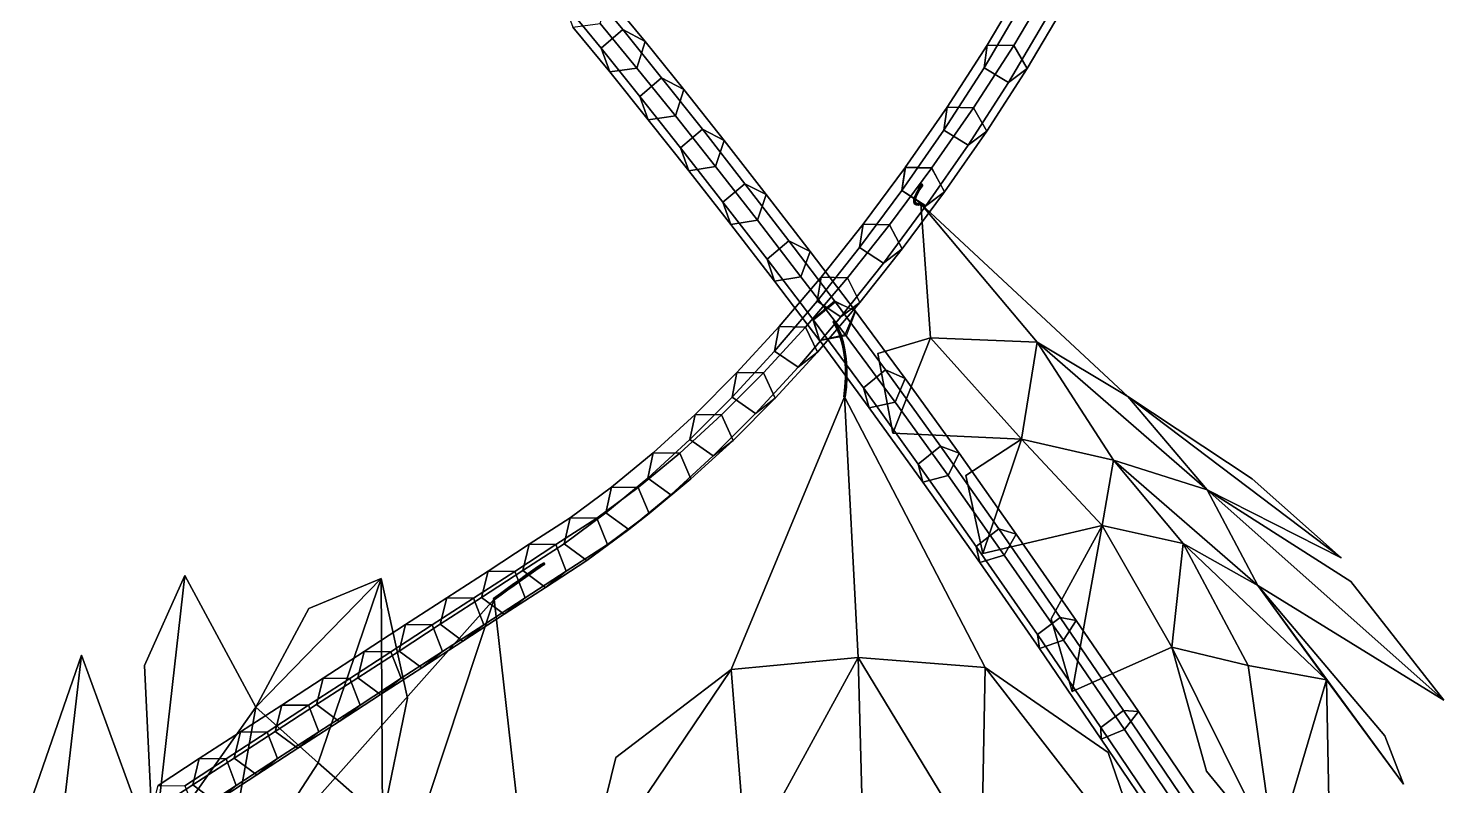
# Model space of a CAD drawing. Header units: metres. Extents: x -349 to 464, y -383 to 362.
# Drawn here: x 252.9 to 321.2, y -65.3 to -28.8 of the extents above; entities that cross this region are included whole.
import ezdxf

# ---------------------------------------------------------------- set-up
doc = ezdxf.new("R2010")
doc.units = ezdxf.units.M

msp = doc.modelspace()

# ---------------------------------------------------------------- linework, layer by layer
at = {"layer": 'Breeder_Leaf', "color": 3}
for points in [[(305.959, -46.532, 391.1127), (301.5911, -43.8964, 387.6752), (295.9764, -37.2317, 396.9185)], [(305.959, -46.532, 391.1127), (295.9764, -37.2317, 396.9185), (301.5911, -43.8964, 387.6752)], [(295.9764, -37.2317, 396.9185), (301.5911, -43.8964, 387.6752), (296.4367, -43.6878, 383.5783)], [(295.9764, -37.2317, 396.9185), (296.4367, -43.6878, 383.5783), (301.5911, -43.8964, 387.6752)], [(294.6208, -48.2875, 371.2353), (293.9, -44.4471, 376.9136), (296.4367, -43.6878, 383.5783)], [(294.6208, -48.2875, 371.2353), (296.4367, -43.6878, 383.5783), (293.9, -44.4471, 376.9136)], [(300.838, -48.5741, 376.9085), (294.6208, -48.2875, 371.2353), (296.4367, -43.6878, 383.5783)], [(300.838, -48.5741, 376.9085), (296.4367, -43.6878, 383.5783), (294.6208, -48.2875, 371.2353)], [(301.5911, -43.8964, 387.6752), (300.838, -48.5741, 376.9085), (296.4367, -43.6878, 383.5783)], [(301.5911, -43.8964, 387.6752), (296.4367, -43.6878, 383.5783), (300.838, -48.5741, 376.9085)], [(301.5911, -43.8964, 387.6752), (305.264, -49.598, 380.5123), (300.838, -48.5741, 376.9085)], [(301.5911, -43.8964, 387.6752), (300.838, -48.5741, 376.9085), (305.264, -49.598, 380.5123)], [(305.959, -46.532, 391.1127), (309.7842, -51.02803, 383.8438), (301.5911, -43.8964, 387.6752)], [(305.959, -46.532, 391.1127), (301.5911, -43.8964, 387.6752), (309.7842, -51.02803, 383.8438)], [(309.7842, -51.02803, 383.8438), (305.264, -49.598, 380.5123), (301.5911, -43.8964, 387.6752)], [(309.7842, -51.02803, 383.8438), (301.5911, -43.8964, 387.6752), (305.264, -49.598, 380.5123)], [(292.2927, -46.5409, 208.8486), (292.9485, -59.1056, 210.6034), (286.83, -59.694, 212.9726)], [(292.2927, -46.5409, 208.8486), (286.83, -59.694, 212.9726), (292.9485, -59.1056, 210.6034)], [(299.0799, -59.6021, 210.6354), (292.9485, -59.1056, 210.6034), (292.2927, -46.5409, 208.8486)], [(299.0799, -59.6021, 210.6354), (292.2927, -46.5409, 208.8486), (292.9485, -59.1056, 210.6034)], [(305.959, -46.532, 391.1127), (316.2542, -54.3127, 388.0657), (309.7842, -51.02803, 383.8438)], [(305.959, -46.532, 391.1127), (309.7842, -51.02803, 383.8438), (316.2542, -54.3127, 388.0657)], [(305.959, -46.532, 391.1127), (311.9519, -50.4939, 391.6271), (316.2542, -54.3127, 388.0657)], [(305.959, -46.532, 391.1127), (316.2542, -54.3127, 388.0657), (311.9519, -50.4939, 391.6271)], [(298.9603, -54.09233, 362.4538), (298.1446, -50.3407, 369.3243), (300.838, -48.5741, 376.9085)], [(298.9603, -54.09233, 362.4538), (300.838, -48.5741, 376.9085), (298.1446, -50.3407, 369.3243)], [(304.715, -52.745, 371.5399), (298.9603, -54.09233, 362.4538), (300.838, -48.5741, 376.9085)], [(304.715, -52.745, 371.5399), (300.838, -48.5741, 376.9085), (298.9603, -54.09233, 362.4538)], [(305.264, -49.598, 380.5123), (304.715, -52.745, 371.5399), (300.838, -48.5741, 376.9085)], [(305.264, -49.598, 380.5123), (300.838, -48.5741, 376.9085), (304.715, -52.745, 371.5399)], [(305.264, -49.598, 380.5123), (308.6309, -53.6165, 374.7401), (304.715, -52.745, 371.5399)], [(305.264, -49.598, 380.5123), (304.715, -52.745, 371.5399), (308.6309, -53.6165, 374.7401)], [(309.7842, -51.02803, 383.8438), (312.2245, -55.6428, 377.9117), (305.264, -49.598, 380.5123)], [(309.7842, -51.02803, 383.8438), (305.264, -49.598, 380.5123), (312.2245, -55.6428, 377.9117)], [(312.2245, -55.6428, 377.9117), (308.6309, -53.6165, 374.7401), (305.264, -49.598, 380.5123)], [(312.2245, -55.6428, 377.9117), (305.264, -49.598, 380.5123), (308.6309, -53.6165, 374.7401)], [(309.7842, -51.02803, 383.8438), (321.1973, -61.1708, 380.3353), (312.2245, -55.6428, 377.9117)], [(309.7842, -51.02803, 383.8438), (312.2245, -55.6428, 377.9117), (321.1973, -61.1708, 380.3353)], [(309.7842, -51.02803, 383.8438), (316.7172, -55.4516, 383.7329), (321.1973, -61.1708, 380.3353)], [(309.7842, -51.02803, 383.8438), (321.1973, -61.1708, 380.3353), (316.7172, -55.4516, 383.7329)], [(303.269, -60.7506, 360.7613), (302.2554, -57.2432, 364.1035), (304.715, -52.745, 371.5399)], [(303.269, -60.7506, 360.7613), (304.715, -52.745, 371.5399), (302.2554, -57.2432, 364.1035)], [(308.0898, -58.6131, 365.7968), (303.269, -60.7506, 360.7613), (304.715, -52.745, 371.5399)], [(308.0898, -58.6131, 365.7968), (304.715, -52.745, 371.5399), (303.269, -60.7506, 360.7613)], [(308.6309, -53.6165, 374.7401), (308.0898, -58.6131, 365.7968), (304.715, -52.745, 371.5399)], [(308.6309, -53.6165, 374.7401), (304.715, -52.745, 371.5399), (308.0898, -58.6131, 365.7968)], [(308.6309, -53.6165, 374.7401), (311.7647, -59.4925, 368.5613), (308.0898, -58.6131, 365.7968)], [(308.6309, -53.6165, 374.7401), (308.0898, -58.6131, 365.7968), (311.7647, -59.4925, 368.5613)], [(312.2245, -55.6428, 377.9117), (315.5439, -60.1847, 371.2647), (308.6309, -53.6165, 374.7401)], [(312.2245, -55.6428, 377.9117), (308.6309, -53.6165, 374.7401), (315.5439, -60.1847, 371.2647)], [(315.5439, -60.1847, 371.2647), (311.7647, -59.4925, 368.5613), (308.6309, -53.6165, 374.7401)], [(315.5439, -60.1847, 371.2647), (308.6309, -53.6165, 374.7401), (311.7647, -59.4925, 368.5613)], [(260.4755, -55.1615, 130.5954), (258.5201, -59.4984, 131.9621), (258.9578, -68.5196, 131.8672)], [(260.4755, -55.1615, 130.5954), (258.9578, -68.5196, 131.8672), (258.5201, -59.4984, 131.9621)], [(263.8958, -61.5157, 129.5506), (260.4755, -55.1615, 130.5954), (258.9578, -68.5196, 131.8672)], [(263.8958, -61.5157, 129.5506), (258.9578, -68.5196, 131.8672), (260.4755, -55.1615, 130.5954)], [(266.9003, -64.1869, 127.1509), (269.9469, -55.3045, 122.0287), (263.8958, -61.5157, 129.5506)], [(266.9003, -64.1869, 127.1509), (263.8958, -61.5157, 129.5506), (269.9469, -55.3045, 122.0287)], [(269.9469, -55.3045, 122.0287), (266.4502, -56.7432, 125.597), (263.8958, -61.5157, 129.5506)], [(269.9469, -55.3045, 122.0287), (263.8958, -61.5157, 129.5506), (266.4502, -56.7432, 125.597)], [(270.0082, -66.9265, 124.9362), (269.9469, -55.3045, 122.0287), (266.9003, -64.1869, 127.1509)], [(270.0082, -66.9265, 124.9362), (266.9003, -64.1869, 127.1509), (269.9469, -55.3045, 122.0287)], [(270.0082, -66.9265, 124.9362), (271.2166, -61.06837, 120.7962), (269.9469, -55.3045, 122.0287)], [(270.0082, -66.9265, 124.9362), (269.9469, -55.3045, 122.0287), (271.2166, -61.06837, 120.7962)], [(312.2245, -55.6428, 377.9117), (319.2578, -65.2282, 373.5139), (315.5439, -60.1847, 371.2647)], [(312.2245, -55.6428, 377.9117), (315.5439, -60.1847, 371.2647), (319.2578, -65.2282, 373.5139)], [(312.2245, -55.6428, 377.9117), (318.3568, -62.8883, 375.9046), (319.2578, -65.2282, 373.5139)], [(312.2245, -55.6428, 377.9117), (319.2578, -65.2282, 373.5139), (318.3568, -62.8883, 375.9046)], [(275.3872, -56.2992, 353.7367), (271.475, -68.1541, 351.3834), (265.539, -67.3767, 354.1321)], [(275.3872, -56.2992, 353.7367), (265.539, -67.3767, 354.1321), (271.475, -68.1541, 351.3834)], [(277.0184, -70.6898, 350.5577), (271.475, -68.1541, 351.3834), (275.3872, -56.2992, 353.7367)], [(277.0184, -70.6898, 350.5577), (275.3872, -56.2992, 353.7367), (271.475, -68.1541, 351.3834)], [(311.7647, -59.4925, 368.5613), (313.0573, -68.609, 363.1176), (308.0898, -58.6131, 365.7968)], [(311.7647, -59.4925, 368.5613), (308.0898, -58.6131, 365.7968), (313.0573, -68.609, 363.1176)], [(313.0573, -68.609, 363.1176), (309.753, -64.5984, 363.2784), (308.0898, -58.6131, 365.7968)], [(313.0573, -68.609, 363.1176), (308.0898, -58.6131, 365.7968), (309.753, -64.5984, 363.2784)], [(255.4934, -58.9976, 135.7166), (252.9202, -66.4317, 135.4793), (253.7205, -74.2332, 132.9514)], [(255.4934, -58.9976, 135.7166), (253.7205, -74.2332, 132.9514), (252.9202, -66.4317, 135.4793)], [(258.9578, -68.5196, 131.8672), (255.4934, -58.9976, 135.7166), (253.7205, -74.2332, 132.9514)], [(258.9578, -68.5196, 131.8672), (253.7205, -74.2332, 132.9514), (255.4934, -58.9976, 135.7166)], [(292.9485, -59.1056, 210.6034), (287.57, -68.9618, 214.1099), (286.83, -59.694, 212.9726)], [(292.9485, -59.1056, 210.6034), (286.83, -59.694, 212.9726), (287.57, -68.9618, 214.1099)], [(292.9485, -59.1056, 210.6034), (293.2099, -68.7224, 212.7834), (287.57, -68.9618, 214.1099)], [(292.9485, -59.1056, 210.6034), (287.57, -68.9618, 214.1099), (293.2099, -68.7224, 212.7834)], [(299.0799, -59.6021, 210.6354), (298.9035, -68.9011, 211.7222), (292.9485, -59.1056, 210.6034)], [(299.0799, -59.6021, 210.6354), (292.9485, -59.1056, 210.6034), (298.9035, -68.9011, 211.7222)], [(298.9035, -68.9011, 211.7222), (293.2099, -68.7224, 212.7834), (292.9485, -59.1056, 210.6034)], [(298.9035, -68.9011, 211.7222), (292.9485, -59.1056, 210.6034), (293.2099, -68.7224, 212.7834)], [(287.57, -68.9618, 214.1099), (279.7202, -70.2274, 216.8847), (286.83, -59.694, 212.9726)], [(287.57, -68.9618, 214.1099), (286.83, -59.694, 212.9726), (279.7202, -70.2274, 216.8847)], [(279.7202, -70.2274, 216.8847), (281.2608, -63.9419, 214.5116), (286.83, -59.694, 212.9726)], [(279.7202, -70.2274, 216.8847), (286.83, -59.694, 212.9726), (281.2608, -63.9419, 214.5116)], [(299.0799, -59.6021, 210.6354), (307.1997, -70.06985, 211.191), (298.9035, -68.9011, 211.7222)], [(299.0799, -59.6021, 210.6354), (298.9035, -68.9011, 211.7222), (307.1997, -70.06985, 211.191)], [(299.0799, -59.6021, 210.6354), (305.0093, -63.6907, 210.6564), (307.1997, -70.06985, 211.191)], [(299.0799, -59.6021, 210.6354), (307.1997, -70.06985, 211.191), (305.0093, -63.6907, 210.6564)], [(315.5439, -60.1847, 371.2647), (313.0573, -68.609, 363.1176), (311.7647, -59.4925, 368.5613)], [(315.5439, -60.1847, 371.2647), (311.7647, -59.4925, 368.5613), (313.0573, -68.609, 363.1176)], [(315.5439, -60.1847, 371.2647), (315.6662, -66.8011, 368.2439), (313.0573, -68.609, 363.1176)], [(315.5439, -60.1847, 371.2647), (313.0573, -68.609, 363.1176), (315.6662, -66.8011, 368.2439)], [(262.0978, -71.6106, 129.2365), (263.8958, -61.5157, 129.5506), (258.9578, -68.5196, 131.8672)], [(262.0978, -71.6106, 129.2365), (258.9578, -68.5196, 131.8672), (263.8958, -61.5157, 129.5506)], [(262.0978, -71.6106, 129.2365), (266.9003, -64.1869, 127.1509), (263.8958, -61.5157, 129.5506)], [(262.0978, -71.6106, 129.2365), (263.8958, -61.5157, 129.5506), (266.9003, -64.1869, 127.1509)], [(270.0082, -66.9265, 124.9362), (266.9003, -64.1869, 127.1509), (262.0978, -71.6106, 129.2365)], [(270.0082, -66.9265, 124.9362), (262.0978, -71.6106, 129.2365), (266.9003, -64.1869, 127.1509)]]:
    msp.add_3dface(points, dxfattribs=at)
at = {"layer": 'Breeder_Petiole', "color": 3}
for points in [[(300.8643, -27.5582, 414.8421), (299.0263, -30.6655, 410.4223), (299.1776, -29.5742, 409.5921), (301.0095, -26.4778, 413.9966)], [(301.0095, -26.4778, 413.9966), (299.1776, -29.5742, 409.5921), (300.4569, -29.597, 409.0762), (302.295, -26.4897, 413.4959)], [(302.295, -26.4897, 413.4959), (300.4569, -29.597, 409.0762), (301.1081, -30.7027, 409.5827), (302.9563, -27.5775, 414.0274)], [(278.7581, -27.5436, 238.2938), (280.547, -29.7247, 233.2892), (281.5938, -28.8263, 233.2719), (279.8029, -26.6427, 238.2834)], [(279.8029, -26.6427, 238.2834), (281.5938, -28.8263, 233.2719), (282.6715, -29.4053, 233.9096), (280.8933, -27.2377, 238.8838)], [(280.8933, -27.2377, 238.8838), (282.6715, -29.4053, 233.9096), (282.2789, -30.6857, 234.3272), (280.5107, -28.5306, 239.271)], [(279.1931, -28.7037, 238.9007), (280.968, -30.8672, 233.9377), (280.547, -29.7247, 233.2892), (278.7581, -27.5436, 238.2938)], [(302.0588, -28.2479, 414.8719), (300.2106, -31.3731, 410.4273), (299.0263, -30.6655, 410.4223), (300.8643, -27.5582, 414.8421)], [(302.9563, -27.5775, 414.0274), (301.1081, -30.7027, 409.5827), (300.2106, -31.3731, 410.4273), (302.0588, -28.2479, 414.8719)], [(280.5107, -28.5306, 239.271), (282.2789, -30.6857, 234.3272), (280.968, -30.8672, 233.9377), (279.1931, -28.7037, 238.9007)], [(280.547, -29.7247, 233.2892), (282.4234, -32.05435, 228.3846), (283.4724, -31.1586, 228.3606), (281.5938, -28.8263, 233.2719)], [(281.5938, -28.8263, 233.2719), (283.4724, -31.1586, 228.3606), (284.5368, -31.7206, 229.0348), (282.6715, -29.4053, 233.9096)], [(280.968, -30.8672, 233.9377), (282.8297, -33.1782, 229.0739), (282.4234, -32.05435, 228.3846), (280.547, -29.7247, 233.2892)], [(282.6715, -29.4053, 233.9096), (284.5368, -31.7206, 229.0348), (284.1335, -32.9876, 229.4823), (282.2789, -30.6857, 234.3272)], [(299.0263, -30.6655, 410.4223), (297.091, -33.6754, 405.9767), (297.2489, -32.5734, 405.1618), (299.1776, -29.5742, 409.5921)], [(299.1776, -29.5742, 409.5921), (297.2489, -32.5734, 405.1618), (298.5216, -32.6069, 404.6305), (300.4569, -29.597, 409.0762)], [(300.4569, -29.597, 409.0762), (298.5216, -32.6069, 404.6305), (299.1622, -33.7299, 405.112), (301.1081, -30.7027, 409.5827)], [(282.2789, -30.6857, 234.3272), (284.1335, -32.9876, 229.4823), (282.8297, -33.1782, 229.0739), (280.968, -30.8672, 233.9377)], [(300.2106, -31.3731, 410.4273), (298.2647, -34.4002, 405.9565), (297.091, -33.6754, 405.9767), (299.0263, -30.6655, 410.4223)], [(301.1081, -30.7027, 409.5827), (299.1622, -33.7299, 405.112), (298.2647, -34.4002, 405.9565), (300.2106, -31.3731, 410.4273)], [(282.4234, -32.05435, 228.3846), (284.3851, -34.5298, 223.586), (285.4364, -33.637, 223.5553), (283.4724, -31.1586, 228.3606)], [(283.4724, -31.1586, 228.3606), (285.4364, -33.637, 223.5553), (286.4868, -34.1809, 224.2653), (284.5368, -31.7206, 229.0348)], [(282.8297, -33.1782, 229.0739), (284.7759, -35.6337, 224.3152), (284.3851, -34.5298, 223.586), (282.4234, -32.05435, 228.3846)], [(284.5368, -31.7206, 229.0348), (286.4868, -34.1809, 224.2653), (286.0724, -35.4335, 224.7421), (284.1335, -32.9876, 229.4823)], [(297.091, -33.6754, 405.9767), (295.0598, -36.586, 401.5078), (295.2245, -35.4737, 400.7084), (297.2489, -32.5734, 405.1618)], [(297.2489, -32.5734, 405.1618), (295.2245, -35.4737, 400.7084), (296.4904, -35.5175, 400.1616), (298.5216, -32.6069, 404.6305)], [(298.5216, -32.6069, 404.6305), (296.4904, -35.5175, 400.1616), (297.1197, -36.6572, 400.6179), (299.1622, -33.7299, 405.112)], [(284.1335, -32.9876, 229.4823), (286.0724, -35.4335, 224.7421), (284.7759, -35.6337, 224.3152), (282.8297, -33.1782, 229.0739)], [(284.3851, -34.5298, 223.586), (286.4297, -37.148, 218.899), (287.4835, -36.2584, 218.8618), (285.4364, -33.637, 223.5553)], [(285.4364, -33.637, 223.5553), (287.4835, -36.2584, 218.8618), (288.5193, -36.783, 219.6069), (286.4868, -34.1809, 224.2653)], [(298.2647, -34.4002, 405.9565), (296.2222, -37.3275, 401.4624), (295.0598, -36.586, 401.5078), (297.091, -33.6754, 405.9767)], [(299.1622, -33.7299, 405.112), (297.1197, -36.6572, 400.6179), (296.2222, -37.3275, 401.4624), (298.2647, -34.4002, 405.9565)], [(284.7759, -35.6337, 224.3152), (286.8044, -38.2308, 219.6674), (286.4297, -37.148, 218.899), (284.3851, -34.5298, 223.586)], [(286.4868, -34.1809, 224.2653), (288.5193, -36.783, 219.6069), (288.0933, -38.02048, 220.1123), (286.0724, -35.4335, 224.7421)], [(286.0724, -35.4335, 224.7421), (288.0933, -38.02048, 220.1123), (286.8044, -38.2308, 219.6674), (284.7759, -35.6337, 224.3152)], [(295.0534, -36.5954, 401.4933), (293.0143, -39.3415, 396.9137), (293.1956, -38.2057, 396.1519), (295.2346, -35.4595, 400.7315)], [(295.2346, -35.4595, 400.7315), (293.1956, -38.2057, 396.1519), (294.4641, -38.2454, 395.6109), (296.5031, -35.4992, 400.1906)], [(296.5031, -35.4992, 400.1906), (294.4641, -38.2454, 395.6109), (295.0786, -39.4061, 396.0333), (297.1176, -36.6599, 400.6129)], [(286.4297, -37.148, 218.899), (288.555, -39.9058, 214.3295), (289.6113, -39.01952, 214.2859), (287.4835, -36.2584, 218.8618)], [(287.4835, -36.2584, 218.8618), (289.6113, -39.01952, 214.2859), (290.6319, -39.5239, 215.0651), (288.5193, -36.783, 219.6069)], [(288.5193, -36.783, 219.6069), (290.6319, -39.5239, 215.0651), (290.1938, -40.7453, 215.5984), (288.0933, -38.02048, 220.1123)], [(296.2081, -37.3476, 401.4303), (294.1691, -40.09378, 396.8506), (293.0143, -39.3415, 396.9137), (295.0534, -36.5954, 401.4933)], [(297.1176, -36.6599, 400.6129), (295.0786, -39.4061, 396.0333), (294.1691, -40.09378, 396.8506), (296.2081, -37.3476, 401.4303)], [(295.6774, -36.8994, 399.6642), (295.6379, -37.03549, 399.2143), (295.6467, -36.9924, 399.2005), (295.6858, -36.8572, 399.6469)], [(295.6858, -36.8572, 399.6469), (295.6467, -36.9924, 399.2005), (295.6922, -36.988, 399.1951), (295.7312, -36.8539, 399.638)], [(295.7503, -36.7346, 400.1002), (295.6774, -36.8994, 399.6642), (295.6858, -36.8572, 399.6469), (295.7581, -36.6935, 400.0794)], [(295.7905, -36.7585, 400.101), (295.7176, -36.9226, 399.6663), (295.6774, -36.8994, 399.6642), (295.7503, -36.7346, 400.1002)], [(295.7581, -36.6935, 400.0794), (295.6858, -36.8572, 399.6469), (295.7312, -36.8539, 399.638), (295.8031, -36.6916, 400.0671)], [(295.7312, -36.8539, 399.638), (295.6922, -36.988, 399.1951), (295.712, -37.02823, 399.2056), (295.7513, -36.894, 399.6498)], [(295.8236, -36.7315, 400.0802), (295.7513, -36.894, 399.6498), (295.7176, -36.9226, 399.6663), (295.7905, -36.7585, 400.101)], [(295.8031, -36.6916, 400.0671), (295.7312, -36.8539, 399.638), (295.7513, -36.894, 399.6498), (295.8236, -36.7315, 400.0802)], [(295.856, -36.5426, 400.518), (295.7503, -36.7346, 400.1002), (295.7581, -36.6935, 400.0794), (295.8629, -36.5028, 400.4937)], [(295.8961, -36.5672, 400.5176), (295.7905, -36.7585, 400.101), (295.7503, -36.7346, 400.1002), (295.856, -36.5426, 400.518)], [(295.8629, -36.5028, 400.4937), (295.7581, -36.6935, 400.0794), (295.8031, -36.6916, 400.0671), (295.9073, -36.5025, 400.4781)], [(295.9283, -36.5421, 400.4926), (295.8236, -36.7315, 400.0802), (295.7905, -36.7585, 400.101), (295.8961, -36.5672, 400.5176)], [(295.9073, -36.5025, 400.4781), (295.8031, -36.6916, 400.0671), (295.8236, -36.7315, 400.0802), (295.9283, -36.5421, 400.4926)], [(295.9922, -36.327, 400.9105), (295.856, -36.5426, 400.518), (295.8629, -36.5028, 400.4937), (295.9991, -36.2869, 400.8861)], [(296.0326, -36.3518, 400.9101), (295.8961, -36.5672, 400.5176), (295.856, -36.5426, 400.518), (295.9922, -36.327, 400.9105)], [(295.9991, -36.2869, 400.8861), (295.8629, -36.5028, 400.4937), (295.9073, -36.5025, 400.4781), (296.0439, -36.2866, 400.8703)], [(296.065, -36.3265, 400.8849), (295.9283, -36.5421, 400.4926), (295.8961, -36.5672, 400.5176), (296.0326, -36.3518, 400.9101)], [(296.0439, -36.2866, 400.8703), (295.9073, -36.5025, 400.4781), (295.9283, -36.5421, 400.4926), (296.065, -36.3265, 400.8849)], [(286.8044, -38.2308, 219.6674), (288.9129, -40.9663, 215.136), (288.555, -39.9058, 214.3295), (286.4297, -37.148, 218.899)], [(295.6379, -37.03549, 399.2143), (295.6323, -37.1414, 398.7547), (295.6411, -37.09779, 398.7445), (295.6467, -36.9924, 399.2005)], [(295.6779, -37.05803, 399.2176), (295.672, -37.1634, 398.7592), (295.6323, -37.1414, 398.7547), (295.6379, -37.03549, 399.2143)], [(295.6323, -37.1414, 398.7547), (295.6605, -37.2162, 398.2898), (295.6692, -37.1722, 398.2833), (295.6411, -37.09779, 398.7445)], [(295.672, -37.1634, 398.7592), (295.6999, -37.2378, 398.2957), (295.6605, -37.2162, 398.2898), (295.6323, -37.1414, 398.7547)], [(295.7176, -36.9226, 399.6663), (295.6779, -37.05803, 399.2176), (295.6379, -37.03549, 399.2143), (295.6774, -36.8994, 399.6642)], [(295.6467, -36.9924, 399.2005), (295.6411, -37.09779, 398.7445), (295.6865, -37.09242, 398.7427), (295.6922, -36.988, 399.1951)], [(295.6411, -37.09779, 398.7445), (295.6692, -37.1722, 398.2833), (295.7141, -37.1662, 398.285), (295.6865, -37.09242, 398.7427)], [(295.6605, -37.2162, 398.2898), (295.7223, -37.2591, 397.8242), (295.7306, -37.2151, 397.8213), (295.6692, -37.1722, 398.2833)], [(295.6999, -37.2378, 398.2957), (295.7612, -37.2804, 397.8313), (295.7223, -37.2591, 397.8242), (295.6605, -37.2162, 398.2898)], [(295.6692, -37.1722, 398.2833), (295.7306, -37.2151, 397.8213), (295.7747, -37.2086, 397.8265), (295.7141, -37.1662, 398.285)], [(295.712, -37.02823, 399.2056), (295.706, -37.1326, 398.7517), (295.672, -37.1634, 398.7592), (295.6779, -37.05803, 399.2176)], [(295.706, -37.1326, 398.7517), (295.7335, -37.2064, 398.2927), (295.6999, -37.2378, 398.2957), (295.672, -37.1634, 398.7592)], [(295.7513, -36.894, 399.6498), (295.712, -37.02823, 399.2056), (295.6779, -37.05803, 399.2176), (295.7176, -36.9226, 399.6663)], [(295.6922, -36.988, 399.1951), (295.6865, -37.09242, 398.7427), (295.706, -37.1326, 398.7517), (295.712, -37.02823, 399.2056)], [(295.6865, -37.09242, 398.7427), (295.7141, -37.1662, 398.285), (295.7335, -37.2064, 398.2927), (295.706, -37.1326, 398.7517)], [(295.7335, -37.2064, 398.2927), (295.7942, -37.2487, 397.8328), (295.7612, -37.2804, 397.8313), (295.6999, -37.2378, 398.2957)], [(295.7141, -37.1662, 398.285), (295.7747, -37.2086, 397.8265), (295.7942, -37.2487, 397.8328), (295.7335, -37.2064, 398.2927)], [(295.7223, -37.2591, 397.8242), (295.8171, -37.2699, 397.3623), (295.8247, -37.2259, 397.3629), (295.7306, -37.2151, 397.8213)], [(295.7612, -37.2804, 397.8313), (295.8555, -37.2909, 397.3707), (295.8171, -37.2699, 397.3623), (295.7223, -37.2591, 397.8242)], [(295.7306, -37.2151, 397.8213), (295.8247, -37.2259, 397.3629), (295.868, -37.2194, 397.3716), (295.7747, -37.2086, 397.8265)], [(295.7942, -37.2487, 397.8328), (295.8875, -37.2592, 397.3765), (295.8555, -37.2909, 397.3707), (295.7612, -37.2804, 397.8313)], [(295.7747, -37.2086, 397.8265), (295.868, -37.2194, 397.3716), (295.8875, -37.2592, 397.3765), (295.7942, -37.2487, 397.8328)], [(295.8171, -37.2699, 397.3623), (295.9437, -37.2484, 396.9086), (295.9505, -37.2045, 396.9126), (295.8247, -37.2259, 397.3629)], [(295.8555, -37.2909, 397.3707), (295.9818, -37.2694, 396.9182), (295.9437, -37.2484, 396.9086), (295.8171, -37.2699, 397.3623)], [(295.8247, -37.2259, 397.3629), (295.9505, -37.2045, 396.9126), (295.9929, -37.198, 396.9247), (295.868, -37.2194, 397.3716)], [(295.8875, -37.2592, 397.3765), (296.0127, -37.2378, 396.9284), (295.9818, -37.2694, 396.9182), (295.8555, -37.2909, 397.3707)], [(295.868, -37.2194, 397.3716), (295.9929, -37.198, 396.9247), (296.0127, -37.2378, 396.9284), (295.8875, -37.2592, 397.3765)], [(288.0933, -38.02048, 220.1123), (290.1938, -40.7453, 215.5984), (288.9129, -40.9663, 215.136), (286.8044, -38.2308, 219.6674)], [(293.0143, -39.3415, 396.9137), (290.9667, -41.9241, 392.2212), (291.1644, -40.7662, 391.4978), (293.1956, -38.2057, 396.1519)], [(293.1956, -38.2057, 396.1519), (291.1644, -40.7662, 391.4978), (292.4355, -40.802, 390.9628), (294.4641, -38.2454, 395.6109)], [(294.4641, -38.2454, 395.6109), (292.4355, -40.802, 390.9628), (293.0352, -41.9823, 391.3506), (295.0786, -39.4061, 396.0333)], [(288.555, -39.9058, 214.3295), (290.7583, -42.7999, 209.8828), (291.8173, -41.917, 209.833), (289.6113, -39.01952, 214.2859)], [(289.6113, -39.01952, 214.2859), (291.8173, -41.917, 209.833), (292.8221, -42.4002, 210.6454), (290.6319, -39.5239, 215.0651)], [(290.6319, -39.5239, 215.0651), (292.8221, -42.4002, 210.6454), (292.3713, -43.6047, 211.206), (290.1938, -40.7453, 215.5984)], [(294.1691, -40.09378, 396.8506), (292.1137, -42.6863, 392.14), (290.9667, -41.9241, 392.2212), (293.0143, -39.3415, 396.9137)], [(295.0786, -39.4061, 396.0333), (293.0352, -41.9823, 391.3506), (292.1137, -42.6863, 392.14), (294.1691, -40.09378, 396.8506)], [(288.9129, -40.9663, 215.136), (291.0988, -43.8369, 210.7265), (290.7583, -42.7999, 209.8828), (288.555, -39.9058, 214.3295)], [(290.1938, -40.7453, 215.5984), (292.3713, -43.6047, 211.206), (291.0988, -43.8369, 210.7265), (288.9129, -40.9663, 215.136)], [(290.9667, -41.9241, 392.2212), (288.9192, -44.3307, 387.436), (289.1335, -43.1521, 386.7517), (291.1644, -40.7662, 391.4978)], [(291.1644, -40.7662, 391.4978), (289.1335, -43.1521, 386.7517), (290.4073, -43.1841, 386.2228), (292.4355, -40.802, 390.9628)], [(292.4355, -40.802, 390.9628), (290.4073, -43.1841, 386.2228), (290.9921, -44.3829, 386.5753), (293.0352, -41.9823, 391.3506)], [(292.1137, -42.6863, 392.14), (290.0586, -45.1022, 387.3363), (288.9192, -44.3307, 387.436), (290.9667, -41.9241, 392.2212)], [(293.0352, -41.9823, 391.3506), (290.9921, -44.3829, 386.5753), (290.0586, -45.1022, 387.3363), (292.1137, -42.6863, 392.14)], [(290.7922, -42.8492, 209.82), (293.2021, -46.1133, 205.7939), (294.2684, -45.2406, 205.7247), (291.8585, -41.9765, 209.7508)], [(291.8585, -41.9765, 209.7508), (294.2684, -45.2406, 205.7247), (295.2241, -45.6524, 206.6306), (292.8141, -42.3883, 210.6567)], [(291.0788, -43.8083, 210.7692), (293.4888, -47.07249, 206.7431), (293.2021, -46.1133, 205.7939), (290.7922, -42.8492, 209.82)], [(291.7428, -42.9084, 210.4413), (291.9028, -43.1916, 210.1048), (291.9407, -43.1641, 210.0995), (291.7809, -42.8806, 210.436)], [(291.7528, -42.9414, 210.4738), (291.9128, -43.2244, 210.1371), (291.9028, -43.1916, 210.1048), (291.7428, -42.9084, 210.4413)], [(291.7972, -42.9344, 210.489), (291.9568, -43.2174, 210.1521), (291.9128, -43.2244, 210.1371), (291.7528, -42.9414, 210.4738)], [(291.7809, -42.8806, 210.436), (291.9407, -43.1641, 210.0995), (291.9743, -43.1796, 210.1286), (291.8148, -42.8963, 210.4653)], [(291.8148, -42.8963, 210.4653), (291.9743, -43.1796, 210.1286), (291.9568, -43.2174, 210.1521), (291.7972, -42.9344, 210.489)], [(292.8141, -42.3883, 210.6567), (295.2241, -45.6524, 206.6306), (294.7349, -46.8016, 207.2695), (292.325, -43.5375, 211.2956)], [(288.9192, -44.3307, 387.436), (286.8744, -46.5582, 382.5638), (287.1051, -45.3604, 381.9194), (289.1335, -43.1521, 386.7517)], [(289.1335, -43.1521, 386.7517), (287.1051, -45.3604, 381.9194), (288.3815, -45.389, 381.3968), (290.4073, -43.1841, 386.2228)], [(290.4073, -43.1841, 386.2228), (288.3815, -45.389, 381.3968), (288.9516, -46.6048, 381.7132), (290.9921, -44.3829, 386.5753)], [(292.325, -43.5375, 211.2956), (294.7349, -46.8016, 207.2695), (293.4888, -47.07249, 206.7431), (291.0788, -43.8083, 210.7692)], [(291.9028, -43.1916, 210.1048), (292.0407, -43.518, 209.7989), (292.0797, -43.4937, 209.7906), (291.9407, -43.1641, 210.0995)], [(291.9128, -43.2244, 210.1371), (292.0491, -43.5475, 209.8342), (292.0407, -43.518, 209.7989), (291.9028, -43.1916, 210.1048)], [(291.9568, -43.2174, 210.1521), (292.0934, -43.5417, 209.8479), (292.0491, -43.5475, 209.8342), (291.9128, -43.2244, 210.1371)], [(291.9407, -43.1641, 210.0995), (292.0797, -43.4937, 209.7906), (292.1126, -43.508, 209.8206), (291.9743, -43.1796, 210.1286)], [(291.9743, -43.1796, 210.1286), (292.1126, -43.508, 209.8206), (292.0934, -43.5417, 209.8479), (291.9568, -43.2174, 210.1521)], [(292.0407, -43.518, 209.7989), (292.1543, -43.8826, 209.5284), (292.1943, -43.8619, 209.5173), (292.0797, -43.4937, 209.7906)], [(292.0491, -43.5475, 209.8342), (292.1614, -43.9085, 209.5662), (292.1543, -43.8826, 209.5284), (292.0407, -43.518, 209.7989)], [(292.0934, -43.5417, 209.8479), (292.2058, -43.904, 209.5788), (292.1614, -43.9085, 209.5662), (292.0491, -43.5475, 209.8342)], [(292.0797, -43.4937, 209.7906), (292.1943, -43.8619, 209.5173), (292.2264, -43.8748, 209.5481), (292.1126, -43.508, 209.8206)], [(292.1126, -43.508, 209.8206), (292.2264, -43.8748, 209.5481), (292.2058, -43.904, 209.5788), (292.0934, -43.5417, 209.8479)], [(290.0586, -45.1022, 387.3363), (288.006, -47.3383, 382.4453), (286.8744, -46.5582, 382.5638), (288.9192, -44.3307, 387.436)], [(292.1543, -43.8826, 209.5284), (292.242, -44.28, 209.2972), (292.2827, -44.2632, 209.2837), (292.1943, -43.8619, 209.5173)], [(292.1614, -43.9085, 209.5662), (292.248, -44.302, 209.3372), (292.242, -44.28, 209.2972), (292.1543, -43.8826, 209.5284)], [(292.2058, -43.904, 209.5788), (292.2925, -44.2989, 209.3488), (292.248, -44.302, 209.3372), (292.1614, -43.9085, 209.5662)], [(292.1943, -43.8619, 209.5173), (292.2827, -44.2632, 209.2837), (292.3142, -44.2746, 209.3152), (292.2264, -43.8748, 209.5481)], [(292.2264, -43.8748, 209.5481), (292.3142, -44.2746, 209.3152), (292.2925, -44.2989, 209.3488), (292.2058, -43.904, 209.5788)], [(292.242, -44.28, 209.2972), (292.3025, -44.7042, 209.1089), (292.3435, -44.6915, 209.0934), (292.2827, -44.2632, 209.2837)], [(292.248, -44.302, 209.3372), (292.3077, -44.722, 209.1506), (292.3025, -44.7042, 209.1089), (292.242, -44.28, 209.2972)], [(292.2925, -44.2989, 209.3488), (292.3521, -44.7205, 209.1613), (292.3077, -44.722, 209.1506), (292.248, -44.302, 209.3372)], [(292.2827, -44.2632, 209.2837), (292.3435, -44.6915, 209.0934), (292.3745, -44.7014, 209.1255), (292.3142, -44.2746, 209.3152)], [(292.3142, -44.2746, 209.3152), (292.3745, -44.7014, 209.1255), (292.3521, -44.7205, 209.1613), (292.2925, -44.2989, 209.3488)], [(290.9921, -44.3829, 386.5753), (288.9516, -46.6048, 381.7132), (288.006, -47.3383, 382.4453), (290.0586, -45.1022, 387.3363)], [(292.3025, -44.7042, 209.1089), (292.3348, -45.1488, 208.9662), (292.3759, -45.1404, 208.9492), (292.3435, -44.6915, 209.0934)], [(292.3077, -44.722, 209.1506), (292.3395, -45.1623, 209.0092), (292.3348, -45.1488, 208.9662), (292.3025, -44.7042, 209.1089)], [(292.3521, -44.7205, 209.1613), (292.3837, -45.1623, 209.0192), (292.3395, -45.1623, 209.0092), (292.3077, -44.722, 209.1506)], [(292.3435, -44.6915, 209.0934), (292.3759, -45.1404, 208.9492), (292.4066, -45.1486, 208.9816), (292.3745, -44.7014, 209.1255)], [(292.3745, -44.7014, 209.1255), (292.4066, -45.1486, 208.9816), (292.3837, -45.1623, 209.0192), (292.3521, -44.7205, 209.1613)], [(286.8744, -46.5582, 382.5638), (284.8345, -48.6041, 377.6104), (285.0817, -47.3885, 377.0067), (287.1051, -45.3604, 381.9194)], [(287.1051, -45.3604, 381.9194), (285.0817, -47.3885, 377.0067), (286.3608, -47.4139, 376.4904), (288.3815, -45.389, 381.3968)], [(288.3815, -45.389, 381.3968), (286.3608, -47.4139, 376.4904), (286.916, -48.6454, 376.7702), (288.9516, -46.6048, 381.7132)], [(292.3384, -45.6071, 208.8713), (292.3134, -46.07232, 208.8257), (292.354, -46.07271, 208.8072), (292.3795, -45.6031, 208.8534)], [(292.343, -45.6162, 208.9151), (292.318, -46.07691, 208.8698), (292.3134, -46.07232, 208.8257), (292.3384, -45.6071, 208.8713)], [(292.3869, -45.6178, 208.9247), (292.3615, -46.08018, 208.879), (292.318, -46.07691, 208.8698), (292.343, -45.6162, 208.9151)], [(292.3348, -45.1488, 208.9662), (292.3384, -45.6071, 208.8713), (292.3795, -45.6031, 208.8534), (292.3759, -45.1404, 208.9492)], [(292.3395, -45.1623, 209.0092), (292.343, -45.6162, 208.9151), (292.3384, -45.6071, 208.8713), (292.3348, -45.1488, 208.9662)], [(292.3837, -45.1623, 209.0192), (292.3869, -45.6178, 208.9247), (292.343, -45.6162, 208.9151), (292.3395, -45.1623, 209.0092)], [(292.3795, -45.6031, 208.8534), (292.354, -46.07271, 208.8072), (292.3841, -46.07755, 208.8398), (292.4098, -45.6096, 208.8859)], [(292.4098, -45.6096, 208.8859), (292.3841, -46.07755, 208.8398), (292.3615, -46.08018, 208.879), (292.3869, -45.6178, 208.9247)], [(292.3759, -45.1404, 208.9492), (292.3795, -45.6031, 208.8534), (292.4098, -45.6096, 208.8859), (292.4066, -45.1486, 208.9816)], [(292.4066, -45.1486, 208.9816), (292.4098, -45.6096, 208.8859), (292.3869, -45.6178, 208.9247), (292.3837, -45.1623, 209.0192)], [(293.2021, -46.1133, 205.7939), (295.8417, -49.7805, 202.1533), (296.9164, -48.9197, 202.0661), (294.2684, -45.2406, 205.7247)], [(294.2684, -45.2406, 205.7247), (296.9164, -48.9197, 202.0661), (297.8183, -49.2519, 203.0558), (295.2241, -45.6524, 206.6306)], [(295.2241, -45.6524, 206.6306), (297.8183, -49.2519, 203.0558), (297.287, -50.3391, 203.7657), (294.7349, -46.8016, 207.2695)], [(292.3134, -46.07232, 208.8257), (292.2598, -46.5372, 208.8299), (292.3, -46.542, 208.8112), (292.354, -46.07271, 208.8072)], [(292.318, -46.07691, 208.8698), (292.2648, -46.5374, 208.8742), (292.2598, -46.5372, 208.8299), (292.3134, -46.07232, 208.8257)], [(292.3615, -46.08018, 208.879), (292.3082, -46.5423, 208.8833), (292.2648, -46.5374, 208.8742), (292.318, -46.07691, 208.8698)], [(292.354, -46.07271, 208.8072), (292.3, -46.542, 208.8112), (292.3302, -46.5452, 208.8438), (292.3841, -46.07755, 208.8398)], [(292.3841, -46.07755, 208.8398), (292.3302, -46.5452, 208.8438), (292.3082, -46.5423, 208.8833), (292.3615, -46.08018, 208.879)], [(293.4888, -47.07249, 206.7431), (296.0695, -50.6526, 203.1977), (295.8417, -49.7805, 202.1533), (293.2021, -46.1133, 205.7939)], [(288.006, -47.3383, 382.4453), (285.9585, -49.3921, 377.4729), (284.8345, -48.6041, 377.6104), (286.8744, -46.5582, 382.5638)], [(288.9516, -46.6048, 381.7132), (286.916, -48.6454, 376.7702), (285.9585, -49.3921, 377.4729), (288.006, -47.3383, 382.4453)], [(294.7349, -46.8016, 207.2695), (297.287, -50.3391, 203.7657), (296.0695, -50.6526, 203.1977), (293.4888, -47.07249, 206.7431)], [(284.8345, -48.6041, 377.6104), (282.802, -50.4659, 372.5819), (283.0656, -49.234, 372.0195), (285.0817, -47.3885, 377.0067)], [(285.0817, -47.3885, 377.0067), (283.0656, -49.234, 372.0195), (284.3474, -49.2564, 371.5097), (286.3608, -47.4139, 376.4904)], [(286.3608, -47.4139, 376.4904), (284.3474, -49.2564, 371.5097), (284.8878, -50.5023, 371.7523), (286.916, -48.6454, 376.7702)], [(285.9585, -49.3921, 377.4729), (283.9184, -51.2611, 372.425), (282.802, -50.4659, 372.5819), (284.8345, -48.6041, 377.6104)], [(286.916, -48.6454, 376.7702), (284.8878, -50.5023, 371.7523), (283.9184, -51.2611, 372.425), (285.9585, -49.3921, 377.4729)], [(295.8417, -49.7805, 202.1533), (298.6498, -53.7609, 199.0005), (299.7337, -52.9136, 198.8969), (296.9164, -48.9197, 202.0661)], [(296.9164, -48.9197, 202.0661), (299.7337, -52.9136, 198.8969), (300.5779, -53.1591, 199.9601), (297.8183, -49.2519, 203.0558)], [(282.802, -50.4659, 372.5819), (280.7793, -52.1412, 367.4845), (281.0593, -50.8947, 366.9639), (283.0656, -49.234, 372.0195)], [(283.0656, -49.234, 372.0195), (281.0593, -50.8947, 366.9639), (282.3436, -50.9143, 366.4607), (284.3474, -49.2564, 371.5097)], [(284.3474, -49.2564, 371.5097), (282.3436, -50.9143, 366.4607), (282.8695, -52.1732, 366.6656), (284.8878, -50.5023, 371.7523)], [(296.0695, -50.6526, 203.1977), (298.8142, -54.5379, 200.1286), (298.6498, -53.7609, 199.0005), (295.8417, -49.7805, 202.1533)], [(297.8183, -49.2519, 203.0558), (300.5779, -53.1591, 199.9601), (300.0011, -54.178, 200.7327), (297.287, -50.3391, 203.7657)], [(283.9184, -51.2611, 372.425), (281.8881, -52.9429, 367.3079), (280.7793, -52.1412, 367.4845), (282.802, -50.4659, 372.5819)], [(284.8878, -50.5023, 371.7523), (282.8695, -52.1732, 366.6656), (281.8881, -52.9429, 367.3079), (283.9184, -51.2611, 372.425)], [(297.287, -50.3391, 203.7657), (300.0011, -54.178, 200.7327), (298.8142, -54.5379, 200.1286), (296.0695, -50.6526, 203.1977)], [(280.7793, -52.1412, 367.4845), (278.7688, -53.6281, 362.3242), (279.065, -52.3684, 361.8459), (281.0593, -50.8947, 366.9639)], [(281.0593, -50.8947, 366.9639), (279.065, -52.3684, 361.8459), (280.352, -52.3856, 361.3494), (282.3436, -50.9143, 366.4607)], [(282.3436, -50.9143, 366.4607), (280.352, -52.3856, 361.3494), (280.8633, -53.656, 361.5161), (282.8695, -52.1732, 366.6656)], [(278.7688, -53.6281, 362.3242), (276.7728, -54.9247, 357.1071), (277.0851, -53.6534, 356.6718), (279.065, -52.3684, 361.8459)], [(279.065, -52.3684, 361.8459), (277.0851, -53.6534, 356.6718), (278.3748, -53.6684, 356.1821), (280.352, -52.3856, 361.3494)], [(280.352, -52.3856, 361.3494), (278.3748, -53.6684, 356.1821), (278.8716, -54.949, 356.3102), (280.8633, -53.656, 361.5161)], [(281.8881, -52.9429, 367.3079), (279.87, -54.4355, 362.1277), (278.7688, -53.6281, 362.3242), (280.7793, -52.1412, 367.4845)], [(282.8695, -52.1732, 366.6656), (280.8633, -53.656, 361.5161), (279.87, -54.4355, 362.1277), (281.8881, -52.9429, 367.3079)], [(298.6498, -53.7609, 199.0005), (301.5974, -58.01066, 196.3696), (302.6913, -57.1782, 196.2515), (299.7337, -52.9136, 198.8969)], [(299.7337, -52.9136, 198.8969), (302.6913, -57.1782, 196.2515), (303.4746, -57.3306, 197.3769), (300.5779, -53.1591, 199.9601)], [(300.5779, -53.1591, 199.9601), (303.4746, -57.3306, 197.3769), (302.8493, -58.276, 198.2035), (300.0011, -54.178, 200.7327)], [(276.7728, -54.9247, 357.1071), (274.7831, -56.2166, 351.9067), (275.0955, -54.9453, 351.4714), (277.0851, -53.6534, 356.6718)], [(277.0851, -53.6534, 356.6718), (275.0955, -54.9453, 351.4714), (276.3851, -54.9602, 350.9817), (278.3748, -53.6684, 356.1821)], [(278.3748, -53.6684, 356.1821), (276.3851, -54.9602, 350.9817), (276.8819, -56.2409, 351.1098), (278.8716, -54.949, 356.3102)], [(279.87, -54.4355, 362.1277), (277.8665, -55.7372, 356.8905), (276.7728, -54.9247, 357.1071), (278.7688, -53.6281, 362.3242)], [(280.8633, -53.656, 361.5161), (278.8716, -54.949, 356.3102), (277.8665, -55.7372, 356.8905), (279.87, -54.4355, 362.1277)], [(298.8142, -54.5379, 200.1286), (301.6945, -58.6852, 197.5691), (301.5974, -58.01066, 196.3696), (298.6498, -53.7609, 199.0005)], [(277.763, -54.6013, 356.6511), (277.5761, -54.726, 356.2405), (277.5857, -54.6833, 356.2231), (277.7727, -54.5583, 356.6336)], [(277.8002, -54.6295, 356.6427), (277.613, -54.754, 356.2322), (277.5761, -54.726, 356.2405), (277.763, -54.6013, 356.6511)], [(277.7727, -54.5583, 356.6336), (277.5857, -54.6833, 356.2231), (277.6287, -54.6845, 356.2039), (277.8159, -54.5595, 356.6142)], [(277.8334, -54.6032, 356.6195), (277.646, -54.728, 356.2092), (277.613, -54.754, 356.2322), (277.8002, -54.6295, 356.6427)], [(277.8159, -54.5595, 356.6142), (277.6287, -54.6845, 356.2039), (277.646, -54.728, 356.2092), (277.8334, -54.6032, 356.6195)], [(300.0011, -54.178, 200.7327), (302.8493, -58.276, 198.2035), (301.6945, -58.6852, 197.5691), (298.8142, -54.5379, 200.1286)], [(274.7831, -56.2166, 351.9067), (272.7935, -57.5085, 346.7063), (273.1058, -56.2372, 346.271), (275.0955, -54.9453, 351.4714)], [(275.0955, -54.9453, 351.4714), (273.1058, -56.2372, 346.271), (274.3954, -56.2521, 345.7813), (276.3851, -54.9602, 350.9817)], [(276.3851, -54.9602, 350.9817), (274.3954, -56.2521, 345.7813), (274.8922, -57.5328, 345.9094), (276.8819, -56.2409, 351.1098)], [(277.8665, -55.7372, 356.8905), (275.8768, -57.02914, 351.6901), (274.7831, -56.2166, 351.9067), (276.7728, -54.9247, 357.1071)], [(278.8716, -54.949, 356.3102), (276.8819, -56.2409, 351.1098), (275.8768, -57.02914, 351.6901), (277.8665, -55.7372, 356.8905)], [(276.8847, -55.2047, 355.1296), (276.6138, -55.3969, 354.8038), (276.6178, -55.3593, 354.7783), (276.8903, -55.1657, 355.1059)], [(276.9194, -55.2331, 355.119), (276.6476, -55.4255, 354.7925), (276.6138, -55.3969, 354.8038), (276.8847, -55.2047, 355.1296)], [(276.8903, -55.1657, 355.1059), (276.6178, -55.3593, 354.7783), (276.654, -55.3642, 354.751), (276.9283, -55.1695, 355.0804)], [(276.9467, -55.211, 355.0881), (276.6729, -55.4049, 354.7594), (276.6476, -55.4255, 354.7925), (276.9194, -55.2331, 355.119)], [(276.9283, -55.1695, 355.0804), (276.654, -55.3642, 354.751), (276.6729, -55.4049, 354.7594), (276.9467, -55.211, 355.0881)], [(277.1363, -55.02829, 355.4789), (276.8847, -55.2047, 355.1296), (276.8903, -55.1657, 355.1059), (277.1433, -54.9879, 355.4572)], [(277.1718, -55.05648, 355.469), (276.9194, -55.2331, 355.119), (276.8847, -55.2047, 355.1296), (277.1363, -55.02829, 355.4789)], [(277.1433, -54.9879, 355.4572), (276.8903, -55.1657, 355.1059), (276.9283, -55.1695, 355.0804), (277.1831, -54.9908, 355.4336)], [(277.2011, -55.03297, 355.4406), (276.9467, -55.211, 355.0881), (276.9194, -55.2331, 355.119), (277.1718, -55.05648, 355.469)], [(277.1831, -54.9908, 355.4336), (276.9283, -55.1695, 355.0804), (276.9467, -55.211, 355.0881), (277.2011, -55.03297, 355.4406)], [(277.3672, -54.8684, 355.8499), (277.1363, -55.02829, 355.4789), (277.1433, -54.9879, 355.4572), (277.3755, -54.8268, 355.8303)], [(277.4034, -54.8965, 355.8408), (277.1718, -55.05648, 355.469), (277.1363, -55.02829, 355.4789), (277.3672, -54.8684, 355.8499)], [(277.3755, -54.8268, 355.8303), (277.1433, -54.9879, 355.4572), (277.1831, -54.9908, 355.4336), (277.417, -54.8288, 355.8088)], [(277.4347, -54.8716, 355.815), (277.2011, -55.03297, 355.4406), (277.1718, -55.05648, 355.469), (277.4034, -54.8965, 355.8408)], [(277.417, -54.8288, 355.8088), (277.1831, -54.9908, 355.4336), (277.2011, -55.03297, 355.4406), (277.4347, -54.8716, 355.815)], [(277.5761, -54.726, 356.2405), (277.3672, -54.8684, 355.8499), (277.3755, -54.8268, 355.8303), (277.5857, -54.6833, 356.2231)], [(277.613, -54.754, 356.2322), (277.4034, -54.8965, 355.8408), (277.3672, -54.8684, 355.8499), (277.5761, -54.726, 356.2405)], [(277.5857, -54.6833, 356.2231), (277.3755, -54.8268, 355.8303), (277.417, -54.8288, 355.8088), (277.6287, -54.6845, 356.2039)], [(277.646, -54.728, 356.2092), (277.4347, -54.8716, 355.815), (277.4034, -54.8965, 355.8408), (277.613, -54.754, 356.2322)], [(277.6287, -54.6845, 356.2039), (277.417, -54.8288, 355.8088), (277.4347, -54.8716, 355.815), (277.646, -54.728, 356.2092)], [(276.0204, -55.7895, 354.201), (275.6989, -56.02381, 353.9545), (275.7292, -56.03225, 353.9229), (276.0528, -55.7967, 354.1707)], [(276.0199, -55.8242, 354.2296), (275.7001, -56.05695, 353.9843), (275.6989, -56.02381, 353.9545), (276.0204, -55.7895, 354.201)], [(276.0519, -55.8532, 354.2172), (275.7313, -56.08618, 353.9715), (275.7001, -56.05695, 353.9843), (276.0199, -55.8242, 354.2296)], [(276.0528, -55.7967, 354.1707), (275.7292, -56.03225, 353.9229), (275.7495, -56.07069, 353.933), (276.0726, -55.8359, 354.1802)], [(276.0726, -55.8359, 354.1802), (275.7495, -56.07069, 353.933), (275.7313, -56.08618, 353.9715), (276.0519, -55.8532, 354.2172)], [(276.325, -55.6038, 354.5032), (276.0199, -55.8242, 354.2296), (276.0204, -55.7895, 354.201), (276.3273, -55.5676, 354.4761)], [(276.358, -55.6325, 354.4914), (276.0519, -55.8532, 354.2172), (276.0199, -55.8242, 354.2296), (276.325, -55.6038, 354.5032)], [(276.3273, -55.5676, 354.4761), (276.0204, -55.7895, 354.201), (276.0528, -55.7967, 354.1707), (276.3617, -55.5736, 354.4472)], [(276.381, -55.6136, 354.4562), (276.0726, -55.8359, 354.1802), (276.0519, -55.8532, 354.2172), (276.358, -55.6325, 354.4914)], [(276.3617, -55.5736, 354.4472), (276.0528, -55.7967, 354.1707), (276.0726, -55.8359, 354.1802), (276.381, -55.6136, 354.4562)], [(276.6138, -55.3969, 354.8038), (276.325, -55.6038, 354.5032), (276.3273, -55.5676, 354.4761), (276.6178, -55.3593, 354.7783)], [(276.6476, -55.4255, 354.7925), (276.358, -55.6325, 354.4914), (276.325, -55.6038, 354.5032), (276.6138, -55.3969, 354.8038)], [(276.6178, -55.3593, 354.7783), (276.3273, -55.5676, 354.4761), (276.3617, -55.5736, 354.4472), (276.654, -55.3642, 354.751)], [(276.6729, -55.4049, 354.7594), (276.381, -55.6136, 354.4562), (276.358, -55.6325, 354.4914), (276.6476, -55.4255, 354.7925)], [(276.654, -55.3642, 354.751), (276.3617, -55.5736, 354.4472), (276.381, -55.6136, 354.4562), (276.6729, -55.4049, 354.7594)], [(272.7935, -57.5085, 346.7063), (270.8038, -58.8004, 341.5059), (271.1161, -57.5291, 341.0706), (273.1058, -56.2372, 346.271)], [(273.1058, -56.2372, 346.271), (271.1161, -57.5291, 341.0706), (272.4057, -57.544, 340.5809), (274.3954, -56.2521, 345.7813)], [(274.3954, -56.2521, 345.7813), (272.4057, -57.544, 340.5809), (272.9025, -58.8246, 340.709), (274.8922, -57.5328, 345.9094)], [(275.8768, -57.02914, 351.6901), (273.8871, -58.321, 346.4897), (272.7935, -57.5085, 346.7063), (274.7831, -56.2166, 351.9067)], [(276.8819, -56.2409, 351.1098), (274.8922, -57.5328, 345.9094), (273.8871, -58.321, 346.4897), (275.8768, -57.02914, 351.6901)], [(275.6989, -56.02381, 353.9545), (275.3642, -56.2689, 353.7379), (275.3926, -56.2788, 353.705), (275.7292, -56.03225, 353.9229)], [(275.7001, -56.05695, 353.9843), (275.3673, -56.3007, 353.7691), (275.3642, -56.2689, 353.7379), (275.6989, -56.02381, 353.9545)], [(275.7313, -56.08618, 353.9715), (275.3977, -56.3305, 353.7557), (275.3673, -56.3007, 353.7691), (275.7001, -56.05695, 353.9843)], [(275.7292, -56.03225, 353.9229), (275.3926, -56.2788, 353.705), (275.4136, -56.3167, 353.7155), (275.7495, -56.07069, 353.933)], [(275.7495, -56.07069, 353.933), (275.4136, -56.3167, 353.7155), (275.3977, -56.3305, 353.7557), (275.7313, -56.08618, 353.9715)], [(301.5974, -58.01066, 196.3696), (304.654, -62.4827, 194.2894), (305.7584, -61.6664, 194.1586), (302.6913, -57.1782, 196.2515)], [(302.6913, -57.1782, 196.2515), (305.7584, -61.6664, 194.1586), (306.4781, -61.7205, 195.3343), (303.4746, -57.3306, 197.3769)], [(303.4746, -57.3306, 197.3769), (306.4781, -61.7205, 195.3343), (305.8021, -62.5878, 196.2054), (302.8493, -58.276, 198.2035)], [(270.8038, -58.8004, 341.5059), (268.8141, -60.09228, 336.3055), (269.1264, -58.8209, 335.8702), (271.1161, -57.5291, 341.0706)], [(271.1161, -57.5291, 341.0706), (269.1264, -58.8209, 335.8702), (270.416, -58.8359, 335.3805), (272.4057, -57.544, 340.5809)], [(272.4057, -57.544, 340.5809), (270.416, -58.8359, 335.3805), (270.9128, -60.1165, 335.5086), (272.9025, -58.8246, 340.709)], [(273.8871, -58.321, 346.4897), (271.8975, -59.6128, 341.2893), (270.8038, -58.8004, 341.5059), (272.7935, -57.5085, 346.7063)], [(274.8922, -57.5328, 345.9094), (272.9025, -58.8246, 340.709), (271.8975, -59.6128, 341.2893), (273.8871, -58.321, 346.4897)], [(301.6945, -58.6852, 197.5691), (304.6808, -63.04892, 195.5471), (304.654, -62.4827, 194.2894), (301.5974, -58.01066, 196.3696)], [(302.8493, -58.276, 198.2035), (305.8021, -62.5878, 196.2054), (304.6808, -63.04892, 195.5471), (301.6945, -58.6852, 197.5691)], [(268.8141, -60.09228, 336.3055), (266.8244, -61.3841, 331.1051), (267.1367, -60.1128, 330.6698), (269.1264, -58.8209, 335.8702)], [(269.1264, -58.8209, 335.8702), (267.1367, -60.1128, 330.6698), (268.4264, -60.1277, 330.1801), (270.416, -58.8359, 335.3805)], [(270.416, -58.8359, 335.3805), (268.4264, -60.1277, 330.1801), (268.9231, -61.4084, 330.3082), (270.9128, -60.1165, 335.5086)], [(271.8975, -59.6128, 341.2893), (269.9078, -60.9047, 336.0889), (268.8141, -60.09228, 336.3055), (270.8038, -58.8004, 341.5059)], [(272.9025, -58.8246, 340.709), (270.9128, -60.1165, 335.5086), (269.9078, -60.9047, 336.0889), (271.8975, -59.6128, 341.2893)], [(266.8244, -61.3841, 331.1051), (264.8347, -62.676, 325.9047), (265.147, -61.4047, 325.4694), (267.1367, -60.1128, 330.6698)], [(267.1367, -60.1128, 330.6698), (265.147, -61.4047, 325.4694), (266.4367, -61.4196, 324.9797), (268.4264, -60.1277, 330.1801)], [(268.4264, -60.1277, 330.1801), (266.4367, -61.4196, 324.9797), (266.9334, -62.7003, 325.1078), (268.9231, -61.4084, 330.3082)], [(269.9078, -60.9047, 336.0889), (267.9181, -62.1966, 330.8885), (266.8244, -61.3841, 331.1051), (268.8141, -60.09228, 336.3055)], [(270.9128, -60.1165, 335.5086), (268.9231, -61.4084, 330.3082), (267.9181, -62.1966, 330.8885), (269.9078, -60.9047, 336.0889)], [(264.8347, -62.676, 325.9047), (262.845, -63.9679, 320.7043), (263.1573, -62.6966, 320.269), (265.147, -61.4047, 325.4694)], [(265.147, -61.4047, 325.4694), (263.1573, -62.6966, 320.269), (264.447, -62.7115, 319.7793), (266.4367, -61.4196, 324.9797)], [(266.4367, -61.4196, 324.9797), (264.447, -62.7115, 319.7793), (264.9438, -63.9921, 319.9073), (266.9334, -62.7003, 325.1078)], [(267.9181, -62.1966, 330.8885), (265.9284, -63.4885, 325.6881), (264.8347, -62.676, 325.9047), (266.8244, -61.3841, 331.1051)], [(268.9231, -61.4084, 330.3082), (266.9334, -62.7003, 325.1078), (265.9284, -63.4885, 325.6881), (267.9181, -62.1966, 330.8885)], [(304.654, -62.4827, 194.2894), (307.7877, -67.1279, 192.7822), (308.9034, -66.3289, 192.6408), (305.7584, -61.6664, 194.1586)], [(305.7584, -61.6664, 194.1586), (308.9034, -66.3289, 192.6408), (309.5576, -66.2804, 193.8545), (306.4781, -61.7205, 195.3343)], [(306.4781, -61.7205, 195.3343), (309.5576, -66.2804, 193.8545), (308.8289, -67.06586, 194.7602), (305.8021, -62.5878, 196.2054)], [(262.845, -63.9679, 320.7043), (260.8553, -65.2597, 315.5039), (261.1677, -63.9884, 315.0686), (263.1573, -62.6966, 320.269)], [(263.1573, -62.6966, 320.269), (261.1677, -63.9884, 315.0686), (262.4573, -64.0034, 314.5789), (264.447, -62.7115, 319.7793)], [(264.447, -62.7115, 319.7793), (262.4573, -64.0034, 314.5789), (262.9541, -65.284, 314.7069), (264.9438, -63.9921, 319.9073)], [(265.9284, -63.4885, 325.6881), (263.9387, -64.7803, 320.4877), (262.845, -63.9679, 320.7043), (264.8347, -62.676, 325.9047)], [(266.9334, -62.7003, 325.1078), (264.9438, -63.9921, 319.9073), (263.9387, -64.7803, 320.4877), (265.9284, -63.4885, 325.6881)], [(304.6808, -63.04892, 195.5471), (307.7419, -67.5808, 194.0845), (307.7877, -67.1279, 192.7822), (304.654, -62.4827, 194.2894)], [(305.8021, -62.5878, 196.2054), (308.8289, -67.06586, 194.7602), (307.7419, -67.5808, 194.0845), (304.6808, -63.04892, 195.5471)], [(260.8553, -65.2597, 315.5039), (258.8657, -66.5516, 310.3035), (259.178, -65.2803, 309.8682), (261.1677, -63.9884, 315.0686)], [(261.1677, -63.9884, 315.0686), (259.178, -65.2803, 309.8682), (260.4676, -65.2952, 309.3784), (262.4573, -64.0034, 314.5789)], [(262.4573, -64.0034, 314.5789), (260.4676, -65.2952, 309.3784), (260.9644, -66.5759, 309.5065), (262.9541, -65.284, 314.7069)], [(263.9387, -64.7803, 320.4877), (261.949, -66.07225, 315.2873), (260.8553, -65.2597, 315.5039), (262.845, -63.9679, 320.7043)], [(264.9438, -63.9921, 319.9073), (262.9541, -65.284, 314.7069), (261.949, -66.07225, 315.2873), (263.9387, -64.7803, 320.4877)], [(261.949, -66.07225, 315.2873), (259.9594, -67.3641, 310.0869), (258.8657, -66.5516, 310.3035), (260.8553, -65.2597, 315.5039)], [(262.9541, -65.284, 314.7069), (260.9644, -66.5759, 309.5065), (259.9594, -67.3641, 310.0869), (261.949, -66.07225, 315.2873)]]:
    msp.add_3dface(points, dxfattribs=at)

doc.saveas('drawing.dxf')
